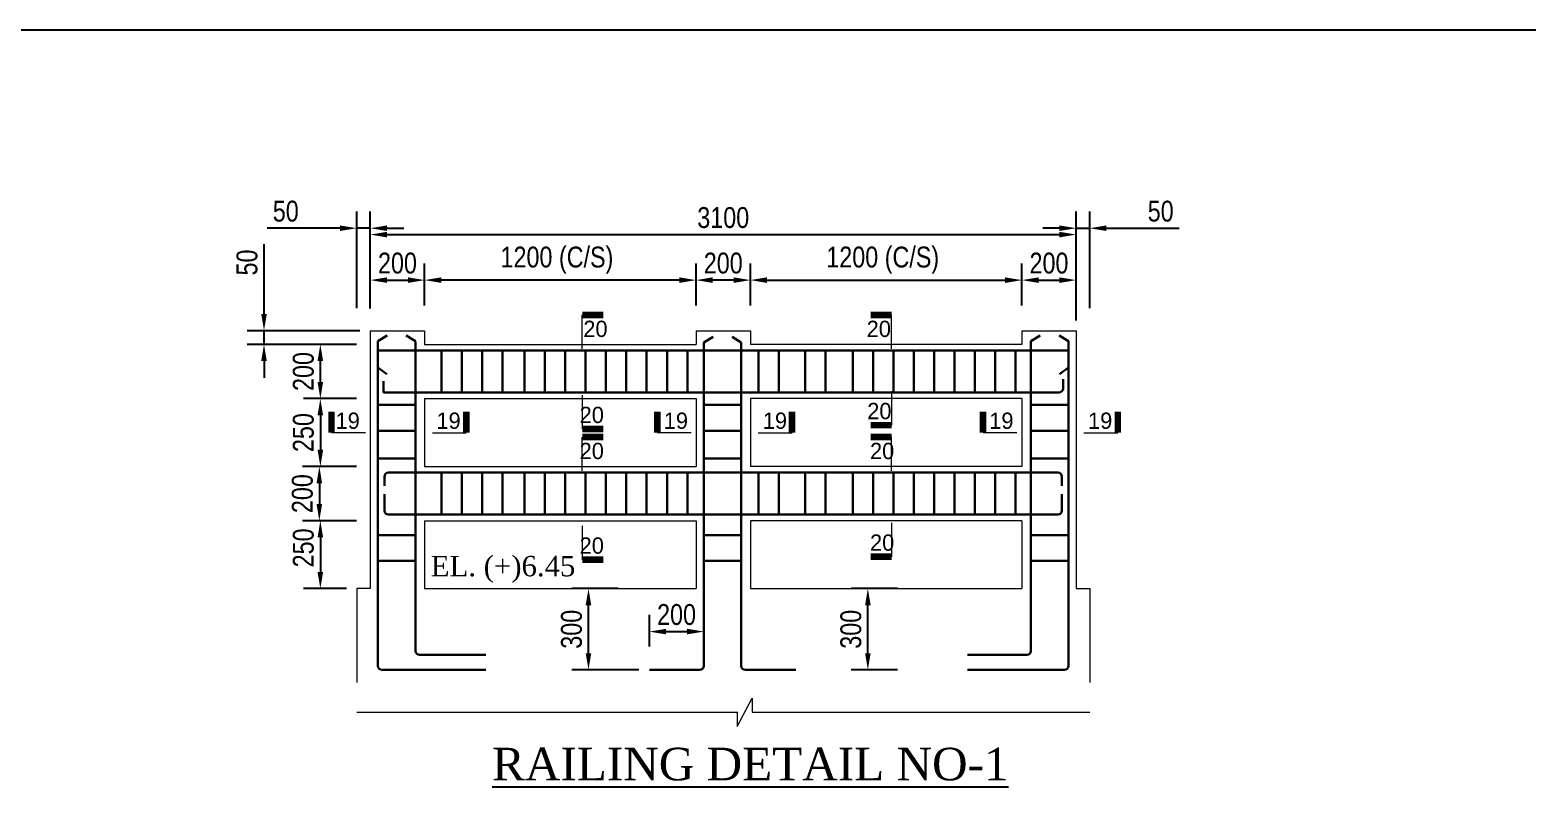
# Model space of a CAD drawing. Extents: x -426260 to 2055400, y -4304674 to -305611.
# Drawn here: x 1138926 to 1146095, y -1905583 to -1901885 of the extents above; entities that cross this region are included whole.
import ezdxf

# ---------------------------------------------------------------- set-up
doc = ezdxf.new("R2010")
doc.units = 0
doc.header["$LTSCALE"] = 300
doc.header["$MEASUREMENT"] = 0
doc.header["$PDMODE"] = 3
doc.linetypes.add('DASHED', pattern=[0.75, 0.5, -0.25])
doc.layers.get('DEFPOINTS').update_dxf_attribs({"linetype": 'CONTINUOUS'})
doc.layers.add('LINE', color=7, linetype='CONTINUOUS')
doc.layers.add('TEXT', color=10, linetype='CONTINUOUS')
doc.layers.add('ROD', color=1, linetype='CONTINUOUS', lineweight=30)
doc.styles.add('DIM', font='isocp3.shx')
doc.styles.add('SH-T2', font='arial.ttf', dxfattribs={"width": 0.8})
doc.dimstyles.new('dim_50', dxfattribs={"dimtxt": 100, "dimasz": 100, "dimexe": 50, "dimexo": 30, "dimgap": 30, "dimtad": 1, "dimdec": 0, "dimzin": 0, "dimdsep": 46, "dimtxsty": 'DIM', "dimcen": 0.09, "dimclrd": 5, "dimclre": 5, "dimclrt": 7, "dimadec": 0, "dimazin": 0, "dimtfac": 1, "dimtdec": 0, "dimtmove": 0, "dimatfit": 3, "dimfxl": 1, "dimtolj": 1, "dimtzin": 0, "dimarcsym": 1})

# ---------------------------------------------------------------- blocks, each defined once
blk = doc.blocks.new('se')
at = {"layer": 'TEXT', "color": 6, "lineweight": 9, "ltscale": 3}
blk.add_lwpolyline([(0, 0, 20, 20, 0), (0, 64.7, 0, 0, 0)], format="xyseb", dxfattribs=at)
blk.add_lwpolyline([(-104.2, 0), (0, 0)], dxfattribs=at)
blk = doc.blocks.new('*D672')
at = {"layer": 'DEFPOINTS', "color": 0, "transparency": 16777216}
for p in [(1140816, -1903083.3), (1140556, -1903254.5), (1140816, -1903254.5)]:
    blk.add_point(p, dxfattribs=at)
at = {"layer": 'LINE', "color": 5, "lineweight": -2, "transparency": 16777216}
for p, q in [((1140556, -1903204.5), (1140556, -1903003.3)), ((1140816, -1903204.5), (1140816, -1903003.3)), ((1140636, -1903083.3), (1140736, -1903083.3))]:
    blk.add_line(p, q, dxfattribs=at)
at = {"layer": 'LINE', "color": 5, "transparency": 16777216}
for points in [[(1140636, -1903070), (1140636, -1903096.7), (1140556, -1903083.3)], [(1140736, -1903070), (1140736, -1903096.7), (1140816, -1903083.3)]]:
    blk.add_solid(points, dxfattribs=at)
at = {"layer": 'LINE', "color": 7, "transparency": 16777216, "insert": (1140686, -1903002.3), "char_height": 100, "attachment_point": 5, "style": 'SH-T2'}
blk.add_mtext('\\A1;200', dxfattribs=at)
blk = doc.blocks.new('*D673')
at = {"layer": 'DEFPOINTS', "color": 0, "transparency": 16777216}
for p in [(1142116, -1903083.3), (1142116, -1903254.5), (1142376, -1903254.5)]:
    blk.add_point(p, dxfattribs=at)
at = {"layer": 'LINE', "color": 5, "lineweight": -2, "transparency": 16777216}
for p, q in [((1142116, -1903204.5), (1142116, -1903003.3)), ((1142376, -1903204.5), (1142376, -1903003.3)), ((1142296, -1903083.3), (1142196, -1903083.3))]:
    blk.add_line(p, q, dxfattribs=at)
at = {"layer": 'LINE', "color": 5, "transparency": 16777216}
for points in [[(1142196, -1903070), (1142196, -1903096.7), (1142116, -1903083.3)], [(1142296, -1903070), (1142296, -1903096.7), (1142376, -1903083.3)]]:
    blk.add_solid(points, dxfattribs=at)
at = {"layer": 'LINE', "color": 7, "transparency": 16777216, "insert": (1142246, -1903002.3), "char_height": 100, "attachment_point": 5, "style": 'SH-T2'}
blk.add_mtext('\\A1;200', dxfattribs=at)
blk = doc.blocks.new('*D674')
at = {"layer": 'DEFPOINTS', "color": 0, "transparency": 16777216}
for p in [(1143936, -1903083.3), (1143676, -1903254.5), (1143936, -1903254.5)]:
    blk.add_point(p, dxfattribs=at)
at = {"layer": 'LINE', "color": 5, "lineweight": -2, "transparency": 16777216}
for p, q in [((1143676, -1903204.5), (1143676, -1903003.3)), ((1143936, -1903204.5), (1143936, -1903003.3)), ((1143756, -1903083.3), (1143856, -1903083.3))]:
    blk.add_line(p, q, dxfattribs=at)
at = {"layer": 'LINE', "color": 5, "transparency": 16777216}
for points in [[(1143756, -1903070), (1143756, -1903096.7), (1143676, -1903083.3)], [(1143856, -1903070), (1143856, -1903096.7), (1143936, -1903083.3)]]:
    blk.add_solid(points, dxfattribs=at)
at = {"layer": 'LINE', "color": 7, "transparency": 16777216, "insert": (1143806, -1903002.3), "char_height": 100, "attachment_point": 5, "style": 'SH-T2'}
blk.add_mtext('\\A1;200', dxfattribs=at)
blk = doc.blocks.new('*D675')
at = {"layer": 'DEFPOINTS', "color": 0, "transparency": 16777216}
for p in [(1140316.6, -1903391.1), (1140540.2, -1903391.1), (1140540.2, -1903651.1)]:
    blk.add_point(p, dxfattribs=at)
at = {"layer": 'LINE', "color": 5, "lineweight": -2, "transparency": 16777216}
for p, q in [((1140490.2, -1903391.1), (1140236.6, -1903391.1)), ((1140316.6, -1903571.1), (1140316.6, -1903471.1)), ((1140490.2, -1903651.1), (1140236.6, -1903651.1))]:
    blk.add_line(p, q, dxfattribs=at)
at = {"layer": 'LINE', "color": 5, "transparency": 16777216}
for points in [[(1140303.3, -1903471.1), (1140329.9, -1903471.1), (1140316.6, -1903391.1)], [(1140303.3, -1903571.1), (1140329.9, -1903571.1), (1140316.6, -1903651.1)]]:
    blk.add_solid(points, dxfattribs=at)
at = {"layer": 'LINE', "color": 7, "transparency": 16777216, "insert": (1140235.6, -1903521.1), "char_height": 100, "attachment_point": 5, "rotation": 90, "style": 'SH-T2'}
blk.add_mtext('\\A1;200', dxfattribs=at)
blk = doc.blocks.new('*D676')
at = {"layer": 'DEFPOINTS', "color": 0, "transparency": 16777216}
for p in [(1140540.2, -1903651.1), (1140316.6, -1903976.1), (1140540.2, -1903976.1)]:
    blk.add_point(p, dxfattribs=at)
at = {"layer": 'LINE', "color": 5, "lineweight": -2, "transparency": 16777216}
for p, q in [((1140490.2, -1903651.1), (1140236.6, -1903651.1)), ((1140316.6, -1903731.1), (1140316.6, -1903896.1)), ((1140490.2, -1903976.1), (1140236.6, -1903976.1))]:
    blk.add_line(p, q, dxfattribs=at)
at = {"layer": 'LINE', "color": 5, "transparency": 16777216}
for points in [[(1140303.3, -1903731.1), (1140329.9, -1903731.1), (1140316.6, -1903651.1)], [(1140303.3, -1903896.1), (1140329.9, -1903896.1), (1140316.6, -1903976.1)]]:
    blk.add_solid(points, dxfattribs=at)
at = {"layer": 'LINE', "color": 7, "transparency": 16777216, "insert": (1140235.6, -1903813.6), "char_height": 100, "attachment_point": 5, "rotation": 90, "style": 'SH-T2'}
blk.add_mtext('\\A1;250', dxfattribs=at)
blk = doc.blocks.new('*D677')
at = {"layer": 'DEFPOINTS', "color": 0, "transparency": 16777216}
for p in [(1140540.2, -1903976.1), (1140311.8, -1904236.1), (1140540.2, -1904236.1)]:
    blk.add_point(p, dxfattribs=at)
at = {"layer": 'LINE', "color": 5, "lineweight": -2, "transparency": 16777216}
for p, q in [((1140490.2, -1903976.1), (1140231.8, -1903976.1)), ((1140311.8, -1904056.1), (1140311.8, -1904156.1)), ((1140490.2, -1904236.1), (1140231.8, -1904236.1))]:
    blk.add_line(p, q, dxfattribs=at)
at = {"layer": 'LINE', "color": 5, "transparency": 16777216}
for points in [[(1140298.5, -1904056.1), (1140325.1, -1904056.1), (1140311.8, -1903976.1)], [(1140298.5, -1904156.1), (1140325.1, -1904156.1), (1140311.8, -1904236.1)]]:
    blk.add_solid(points, dxfattribs=at)
at = {"layer": 'LINE', "color": 7, "transparency": 16777216, "insert": (1140230.7, -1904106.1), "char_height": 100, "attachment_point": 5, "rotation": 90, "style": 'SH-T2'}
blk.add_mtext('\\A1;200', dxfattribs=at)
blk = doc.blocks.new('*D678')
at = {"layer": 'DEFPOINTS', "color": 0, "transparency": 16777216}
for p in [(1140491.8, -1904236.1), (1140316.6, -1904561.1), (1140491.8, -1904561.1)]:
    blk.add_point(p, dxfattribs=at)
at = {"layer": 'LINE', "color": 5, "lineweight": -2, "transparency": 16777216}
for p, q in [((1140441.8, -1904236.1), (1140236.6, -1904236.1)), ((1140316.6, -1904316.1), (1140316.6, -1904481.1)), ((1140441.8, -1904561.1), (1140236.6, -1904561.1))]:
    blk.add_line(p, q, dxfattribs=at)
at = {"layer": 'LINE', "color": 5, "transparency": 16777216}
for points in [[(1140303.3, -1904316.1), (1140329.9, -1904316.1), (1140316.6, -1904236.1)], [(1140303.3, -1904481.1), (1140329.9, -1904481.1), (1140316.6, -1904561.1)]]:
    blk.add_solid(points, dxfattribs=at)
at = {"layer": 'LINE', "color": 7, "transparency": 16777216, "insert": (1140235.6, -1904366.1), "char_height": 100, "attachment_point": 5, "rotation": 90, "style": 'SH-T2'}
blk.add_mtext('\\A1;250', dxfattribs=at)
blk = doc.blocks.new('*D679')
at = {"layer": 'DEFPOINTS', "color": 0, "transparency": 16777216}
for p in [(1141600.7, -1904561.1), (1141793.3, -1904561.1), (1141892.1, -1904950.5)]:
    blk.add_point(p, dxfattribs=at)
at = {"layer": 'LINE', "color": 5, "lineweight": -2, "transparency": 16777216}
for p, q in [((1141743.3, -1904561.1), (1141520.7, -1904561.1)), ((1141600.7, -1904870.5), (1141600.7, -1904641.1)), ((1141842.1, -1904950.5), (1141520.7, -1904950.5))]:
    blk.add_line(p, q, dxfattribs=at)
at = {"layer": 'LINE', "color": 5, "transparency": 16777216}
for points in [[(1141587.3, -1904641.1), (1141614, -1904641.1), (1141600.7, -1904561.1)], [(1141587.3, -1904870.5), (1141614, -1904870.5), (1141600.7, -1904950.5)]]:
    blk.add_solid(points, dxfattribs=at)
at = {"layer": 'LINE', "color": 7, "transparency": 16777216, "insert": (1141519.6, -1904755.8), "char_height": 100, "attachment_point": 5, "rotation": 90, "style": 'SH-T2'}
blk.add_mtext('\\A1;300', dxfattribs=at)
blk = doc.blocks.new('*D680')
at = {"layer": 'DEFPOINTS', "color": 0, "transparency": 16777216}
for p in [(1142938.6, -1904561.1), (1143131.2, -1904561.1), (1143131.2, -1904950.5)]:
    blk.add_point(p, dxfattribs=at)
at = {"layer": 'LINE', "color": 5, "lineweight": -2, "transparency": 16777216}
for p, q in [((1143081.2, -1904561.1), (1142858.6, -1904561.1)), ((1142938.6, -1904870.5), (1142938.6, -1904641.1)), ((1143081.2, -1904950.5), (1142858.6, -1904950.5))]:
    blk.add_line(p, q, dxfattribs=at)
at = {"layer": 'LINE', "color": 5, "transparency": 16777216}
for points in [[(1142925.3, -1904641.1), (1142951.9, -1904641.1), (1142938.6, -1904561.1)], [(1142925.3, -1904870.5), (1142951.9, -1904870.5), (1142938.6, -1904950.5)]]:
    blk.add_solid(points, dxfattribs=at)
at = {"layer": 'LINE', "color": 7, "transparency": 16777216, "insert": (1142857.5, -1904755.8), "char_height": 100, "attachment_point": 5, "rotation": 90, "style": 'SH-T2'}
blk.add_mtext('\\A1;300', dxfattribs=at)
blk = doc.blocks.new('*D681')
at = {"layer": 'DEFPOINTS', "color": 0, "transparency": 16777216}
for p in [(1140556, -1903326.1), (1140046.8, -1903391.1), (1140540.2, -1903391.1)]:
    blk.add_point(p, dxfattribs=at)
at = {"layer": 'LINE', "color": 5, "lineweight": -2, "transparency": 16777216}
for p, q in [((1140046.8, -1903246.1), (1140046.8, -1902911.8)), ((1140506, -1903326.1), (1139966.8, -1903326.1)), ((1140046.8, -1903391.1), (1140046.8, -1903326.1)), ((1140490.2, -1903391.1), (1139966.8, -1903391.1)), ((1140046.8, -1903471.1), (1140046.8, -1903551.1))]:
    blk.add_line(p, q, dxfattribs=at)
at = {"layer": 'LINE', "color": 5, "transparency": 16777216}
for points in [[(1140033.5, -1903246.1), (1140060.2, -1903246.1), (1140046.8, -1903326.1)], [(1140033.5, -1903471.1), (1140060.2, -1903471.1), (1140046.8, -1903391.1)]]:
    blk.add_solid(points, dxfattribs=at)
at = {"layer": 'LINE', "color": 7, "transparency": 16777216, "insert": (1139965.8, -1902998.9), "char_height": 100, "attachment_point": 5, "rotation": 90, "style": 'SH-T2'}
blk.add_mtext('\\A1;50', dxfattribs=at)
blk = doc.blocks.new('*D682')
at = {"layer": 'DEFPOINTS', "color": 0, "transparency": 16777216}
for p in [(1142152.7, -1904766.9), (1141892.1, -1904889), (1142152.7, -1904889)]:
    blk.add_point(p, dxfattribs=at)
at = {"layer": 'LINE', "color": 5, "lineweight": -2, "transparency": 16777216}
for p, q in [((1141892.1, -1904839), (1141892.1, -1904686.9)), ((1142152.7, -1904839), (1142152.7, -1904686.9)), ((1141972.1, -1904766.9), (1142072.7, -1904766.9))]:
    blk.add_line(p, q, dxfattribs=at)
at = {"layer": 'LINE', "color": 5, "transparency": 16777216}
for points in [[(1141972.1, -1904753.6), (1141972.1, -1904780.2), (1141892.1, -1904766.9)], [(1142072.7, -1904753.6), (1142072.7, -1904780.2), (1142152.7, -1904766.9)]]:
    blk.add_solid(points, dxfattribs=at)
at = {"layer": 'LINE', "color": 7, "transparency": 16777216, "insert": (1142022.4, -1904685.8), "char_height": 100, "attachment_point": 5, "style": 'SH-T2'}
blk.add_mtext('\\A1;200', dxfattribs=at)

msp = doc.modelspace()

# ---------------------------------------------------------------- linework, layer by layer
at = {"layer": 'LINE', "color": 5}
for p, q in [((1140491, -1903218.4), (1140491, -1902754.7)), ((1140556, -1903219), (1140556, -1902754.7)), ((1143936, -1903219), (1143936, -1902754.7)), ((1144001, -1903218.4), (1144001, -1902754.7)), ((1140411, -1902834.7), (1140062.7, -1902834.7)), ((1140556, -1902834.7), (1140491, -1902834.7)), ((1140556, -1902903.3), (1140556, -1902785.3)), ((1140636, -1902834.7), (1140716, -1902834.7)), ((1143856, -1902834.7), (1143776, -1902834.7)), ((1143936, -1903276.1), (1143936, -1902785.3)), ((1143936, -1902834.7), (1144001, -1902834.7)), ((1144081, -1902834.7), (1144429.2, -1902834.7)), ((1140636, -1902865.3), (1143856, -1902865.3)), ((1140816, -1903204.5), (1140816, -1903003.3)), ((1142116, -1903204.5), (1142116, -1903003.3)), ((1142376, -1903204.5), (1142376, -1903003.3)), ((1143676, -1903204.5), (1143676, -1903003.3)), ((1142036, -1903083.3), (1140896, -1903083.3)), ((1142456, -1903083.3), (1143596, -1903083.3))]:
    msp.add_line(p, q, dxfattribs=at)
at = {"layer": 'LINE', "lineweight": 9}
for p, q in [((1140556, -1903326.1), (1140556, -1904561.1)), ((1140816, -1903391.1), (1142116, -1903391.1)), ((1143676, -1903391.1), (1142376, -1903391.1)), ((1143936, -1903391.1), (1143936, -1904561.1)), ((1140816, -1903651.1), (1142116, -1903651.1)), ((1140816, -1903651.1), (1140816, -1903976.1)), ((1142116, -1903651.1), (1142116, -1903976.1)), ((1143676, -1903651.1), (1142376, -1903651.1)), ((1142376, -1903651.1), (1142376, -1903976.1)), ((1143676, -1903651.1), (1143676, -1903976.1)), ((1140816, -1903976.1), (1142116, -1903976.1)), ((1143676, -1903976.1), (1142376, -1903976.1)), ((1140816, -1904236.1), (1142116, -1904236.1)), ((1140816, -1904236.1), (1140816, -1904561.1)), ((1142116, -1904236.1), (1142116, -1904561.1)), ((1143676, -1904236.1), (1142376, -1904236.1)), ((1142376, -1904236.1), (1142376, -1904561.1)), ((1143676, -1904236.1), (1143676, -1904561.1)), ((1140816, -1904561.1), (1142116, -1904561.1)), ((1142376, -1904561.1), (1143676, -1904561.1))]:
    msp.add_line(p, q, dxfattribs=at)
at = {"layer": 'LINE', "linetype": 'DASHED', "lineweight": 9, "ltscale": 3}
for p, q in [((1140816, -1903326.1), (1140816, -1903391.1)), ((1142116, -1903326.1), (1142116, -1903391.1)), ((1142376, -1903326.1), (1142376, -1903391.1)), ((1143676, -1903326.1), (1143676, -1903391.1)), ((1143936, -1903326.1), (1143936, -1903391.1)), ((1140491, -1904561.1), (1140491, -1905152.8)), ((1144001, -1904561.1), (1144001, -1905152.8))]:
    msp.add_line(p, q, dxfattribs=at)
at = {"layer": 'LINE', "lineweight": 15}
for p, q in [((1142313.1, -1905221.7), (1142385.1, -1905086.4)), ((1142385.1, -1905086.4), (1142385.1, -1905152.8)), ((1140491, -1905152.8), (1141461.2, -1905152.8)), ((1141461.2, -1905152.8), (1142313.1, -1905152.8)), ((1142313.1, -1905151.5), (1142313.1, -1905221.7)), ((1142385.1, -1905152.8), (1143784.1, -1905152.8)), ((1143630.6, -1905152.8), (1144001, -1905152.8))]:
    msp.add_line(p, q, dxfattribs=at)
at = {"layer": 'LINE'}
msp.add_lwpolyline([(1153825.9, -1922287.7), (1124973.6, -1922287.7), (1124973.6, -1901884.9), (1153825.9, -1901884.9)], close=True, dxfattribs=at)
at = {"layer": 'LINE', "linetype": 'DASHED', "lineweight": 9, "ltscale": 3}
for points in [[(1140556, -1903326.1), (1140816, -1903326.1)], [(1142116, -1903326.1), (1142376, -1903326.1)], [(1143676, -1903326.1), (1143936, -1903326.1)], [(1140556, -1904561.1), (1140491, -1904561.1)], [(1143936, -1904561.1), (1144001, -1904561.1)]]:
    msp.add_lwpolyline(points, dxfattribs=at)
at = {"layer": 'LINE', "color": 5}
for points in [[(1140411, -1902821.4), (1140411, -1902848), (1140491, -1902834.7)], [(1140636, -1902821.4), (1140636, -1902848), (1140556, -1902834.7)], [(1143856, -1902821.4), (1143856, -1902848), (1143936, -1902834.7)], [(1144081, -1902821.4), (1144081, -1902848), (1144001, -1902834.7)], [(1140636, -1902852), (1140636, -1902878.7), (1140556, -1902865.3)], [(1143856, -1902852), (1143856, -1902878.7), (1143936, -1902865.3)], [(1140896, -1903070), (1140896, -1903096.7), (1140816, -1903083.3)], [(1142036, -1903070), (1142036, -1903096.7), (1142116, -1903083.3)], [(1142456, -1903070), (1142456, -1903096.7), (1142376, -1903083.3)], [(1143596, -1903070), (1143596, -1903096.7), (1143676, -1903083.3)]]:
    msp.add_solid(points, dxfattribs=at)
at = {"layer": 'ROD'}
for p, q in [((1140592.7, -1903567.4), (1140592.7, -1903375.7)), ((1140772.5, -1903376.9), (1140772.5, -1904859.1)), ((1142152.7, -1904931), (1142152.7, -1903381.5)), ((1142152.7, -1903381.5), (1142152.7, -1903472.8)), ((1142332.5, -1903381.5), (1142332.5, -1904931)), ((1143719.4, -1903375.7), (1143719.4, -1904859.1)), ((1140592.7, -1903420.5), (1143899.2, -1903420.5)), ((1140592.7, -1904931), (1140592.7, -1903440)), ((1140746.7, -1903420.5), (1140723.9, -1903420.5)), ((1140896.9, -1903621.7), (1140896.9, -1903420.5)), ((1140994.4, -1903621.7), (1140994.4, -1903420.5)), ((1141091.9, -1903621.7), (1141091.9, -1903420.5)), ((1141189.4, -1903621.7), (1141189.4, -1903420.5)), ((1141294.2, -1903621.7), (1141294.2, -1903420.5)), ((1141391.7, -1903621.7), (1141391.7, -1903420.5)), ((1141489.2, -1903621.7), (1141489.2, -1903420.5)), ((1141586.7, -1903621.7), (1141586.7, -1903420.5)), ((1141684.2, -1903621.7), (1141684.2, -1903420.5)), ((1141781.7, -1903621.7), (1141781.7, -1903420.5)), ((1141879.2, -1903621.7), (1141879.2, -1903420.5)), ((1141976.7, -1903621.7), (1141976.7, -1903420.5)), ((1142074.2, -1903621.7), (1142074.2, -1903420.5)), ((1143879.7, -1903420.5), (1142246, -1903420.5)), ((1142414.4, -1903621.7), (1142414.4, -1903420.5)), ((1142511.9, -1903621.7), (1142511.9, -1903420.5)), ((1142638.6, -1903621.7), (1142638.6, -1903420.5)), ((1142736.1, -1903621.7), (1142736.1, -1903420.5)), ((1142866.1, -1903621.7), (1142866.1, -1903420.5)), ((1142963.6, -1903621.7), (1142963.6, -1903420.5)), ((1143061.1, -1903621.7), (1143061.1, -1903420.5)), ((1143158.6, -1903621.7), (1143158.6, -1903420.5)), ((1143256.1, -1903621.7), (1143256.1, -1903420.5)), ((1143353.6, -1903621.7), (1143353.6, -1903420.5)), ((1143451.1, -1903621.7), (1143451.1, -1903420.5)), ((1143548.6, -1903621.7), (1143548.6, -1903420.5)), ((1143646.1, -1903621.7), (1143646.1, -1903420.5)), ((1143899.2, -1903567.4), (1143899.2, -1903440)), ((1143899.2, -1904931), (1143899.2, -1903462.4)), ((1143873.2, -1903602.2), (1143873.2, -1903557)), ((1140618.7, -1903621.7), (1140618.7, -1903567.1)), ((1140618.7, -1903621.7), (1143853.7, -1903621.7)), ((1143853.7, -1903621.7), (1142246, -1903621.7)), ((1140592.7, -1903681.4), (1140772.5, -1903681.4)), ((1142152.7, -1903681.4), (1142272, -1903681.4)), ((1142220, -1903681.4), (1142332.5, -1903681.4)), ((1143899.2, -1903681.4), (1143719.4, -1903681.4)), ((1140592.7, -1903804.5), (1140772.5, -1903804.5)), ((1142152.7, -1903804.5), (1142272, -1903804.5)), ((1142220, -1903804.5), (1142332.5, -1903804.5)), ((1143899.2, -1903804.5), (1143719.4, -1903804.5)), ((1140592.7, -1903937.9), (1140772.5, -1903937.9)), ((1142152.7, -1903937.9), (1142272, -1903937.9)), ((1142220, -1903937.9), (1142332.5, -1903937.9)), ((1143899.2, -1903937.9), (1143719.4, -1903937.9)), ((1140623.7, -1904025), (1140623.7, -1904069)), ((1140643.2, -1904005.5), (1143848.7, -1904005.5)), ((1140896.9, -1904206.7), (1140896.9, -1904005.5)), ((1140994.4, -1904206.7), (1140994.4, -1904005.5)), ((1141091.9, -1904206.7), (1141091.9, -1904005.5)), ((1141189.4, -1904206.7), (1141189.4, -1904005.5)), ((1141294.2, -1904206.7), (1141294.2, -1904005.5)), ((1141391.7, -1904206.7), (1141391.7, -1904005.5)), ((1141489.2, -1904206.7), (1141489.2, -1904005.5)), ((1141586.7, -1904206.7), (1141586.7, -1904005.5)), ((1141684.2, -1904206.7), (1141684.2, -1904005.5)), ((1141781.7, -1904206.7), (1141781.7, -1904005.5)), ((1141879.2, -1904206.7), (1141879.2, -1904005.5)), ((1141976.7, -1904206.7), (1141976.7, -1904005.5)), ((1142074.2, -1904206.7), (1142074.2, -1904005.5)), ((1142414.4, -1904206.7), (1142414.4, -1904005.5)), ((1142511.9, -1904206.7), (1142511.9, -1904005.5)), ((1142638.6, -1904206.7), (1142638.6, -1904005.5)), ((1142736.1, -1904206.7), (1142736.1, -1904005.5)), ((1142866.1, -1904206.7), (1142866.1, -1904005.5)), ((1142963.6, -1904206.7), (1142963.6, -1904005.5)), ((1143061.1, -1904206.7), (1143061.1, -1904005.5)), ((1143158.6, -1904206.7), (1143158.6, -1904005.5)), ((1143256.1, -1904206.7), (1143256.1, -1904005.5)), ((1143353.6, -1904206.7), (1143353.6, -1904005.5)), ((1143451.1, -1904206.7), (1143451.1, -1904005.5)), ((1143548.6, -1904206.7), (1143548.6, -1904005.5)), ((1143646.1, -1904206.7), (1143646.1, -1904005.5)), ((1143868.2, -1904025), (1143868.2, -1904069)), ((1140623.7, -1904108.2), (1140623.7, -1904187.2)), ((1143868.2, -1904108.2), (1143868.2, -1904187.2)), ((1140643.2, -1904206.7), (1143848.7, -1904206.7)), ((1140592.7, -1904304.4), (1140772.5, -1904304.4)), ((1142152.7, -1904304.4), (1142272, -1904304.4)), ((1142220, -1904304.4), (1142332.5, -1904304.4)), ((1143899.2, -1904304.4), (1143719.4, -1904304.4)), ((1140592.7, -1904427.5), (1140772.5, -1904427.5)), ((1142152.7, -1904427.5), (1142272, -1904427.5)), ((1142220, -1904427.5), (1142332.5, -1904427.5)), ((1143899.2, -1904427.5), (1143719.4, -1904427.5)), ((1140792, -1904878.6), (1141108.6, -1904878.6)), ((1143699.9, -1904878.6), (1143416.3, -1904878.6)), ((1140612.2, -1904950.5), (1141108.6, -1904950.5)), ((1141892.1, -1904950.5), (1142133.2, -1904950.5)), ((1142593.1, -1904950.5), (1142352, -1904950.5)), ((1143879.7, -1904950.5), (1143416.3, -1904950.5))]:
    msp.add_line(p, q, dxfattribs=at)
for points in [[(1140592.7, -1903375.7), (1140637.1, -1903348.8)], [(1140772.5, -1903375.7), (1140728.2, -1903348.8)], [(1142152.7, -1903381.5), (1142197.1, -1903354.7)], [(1142332.5, -1903381.5), (1142288.2, -1903354.7)], [(1143719.4, -1903375.7), (1143763.7, -1903348.8)], [(1143899.2, -1903375.7), (1143854.8, -1903348.8)], [(1143899.2, -1903375.7), (1143899.2, -1903501.9), (1143857, -1903534.4)], [(1140592.7, -1903420.5), (1140592.7, -1903501.9), (1140634.9, -1903534.4)]]:
    msp.add_lwpolyline(points, dxfattribs=at)
for centre, start, end in [((1143853.7, -1903602.2), 270, 0), ((1140643.2, -1904025), 90, 180), ((1143848.7, -1904025), 0, 90), ((1140643.2, -1904187.2), 180, 270), ((1143848.7, -1904187.2), 270, 0), ((1140792, -1904859.1), 180, 270), ((1143699.9, -1904859.1), 270, 0), ((1140612.2, -1904931), 180, 270), ((1142133.2, -1904931), 270, 0), ((1142352, -1904931), 180, 270), ((1143879.7, -1904931), 270, 0)]:
    msp.add_arc(centre, 19.5, start, end, dxfattribs=at)

# ---------------------------------------------------------------- block references
at = {"layer": 'TEXT', "linetype": 'DASHED', "lineweight": 9, "yscale": 1.560000000055879, "zscale": 1.56}
for p, xscale, rotation in [((1141570.9, -1903250.1), -1.560000000055879, 270), ((1143052.5, -1903250.1), 1.560000000055879, 90), ((1143052.5, -1903778.2), -1.560000000055879, 90), ((1141570.9, -1903796.7), 1.560000000055879, 270), ((1141570.9, -1903835.1), -1.560000000055879, 270), ((1143052.5, -1903835.1), 1.560000000055879, 90), ((1141570.9, -1904422.4), 1.560000000055879, 270), ((1143052.5, -1904408.3), -1.560000000055879, 90)]:
    msp.add_blockref('se', p, dxfattribs=dict(at, xscale=xscale, rotation=rotation))
for p, xscale in [((1140370.1, -1903814.1), -1.560000000055879), ((1141015.7, -1903814.1), 1.560000000055879), ((1141930.1, -1903814.1), -1.560000000055879), ((1142575.7, -1903814.1), 1.560000000055879), ((1143490.1, -1903814.1), -1.560000000055879), ((1144135.7, -1903814.1), 1.560000000055879)]:
    msp.add_blockref('se', p, dxfattribs=dict(at, xscale=xscale))

# ---------------------------------------------------------------- texts
at = {"layer": 'LINE', "color": 7, "char_height": 100, "attachment_point": 5, "style": 'SH-T2'}
for s, insert in [('\\A1;50', (1140151, -1902753.6)), ('\\A1;3100', (1142246, -1902784.3)), ('\\A1;50', (1144340.9, -1902753.6)), ('\\A1;1200 (C/S)', (1141449.7, -1902987.8)), ('\\A1;1200 (C/S)', (1143009.7, -1902987.8))]:
    msp.add_mtext(s, dxfattribs=dict(at, insert=insert))
at = {"layer": 'LINE', "color": 4, "insert": (1141191.6, -1904469.1), "char_height": 97.5, "attachment_point": 5}
msp.add_mtext('{\\fTimes New Roman|b0|i0|c0|p18;\\C0;EL. (+)6.45}', dxfattribs=at)
at = {"layer": 'TEXT', "insert": (1141634, -1903317.3), "char_height": 78, "width": 158.904, "attachment_point": 5}
msp.add_mtext('20', dxfattribs=at)
at = {"layer": 'TEXT', "char_height": 78, "attachment_point": 5}
for s, insert in [('20 ', (1142990.9, -1903317.3)), ('20 ', (1141616.4, -1903729.5)), ('20 ', (1142993.8, -1903711)), ('19 ', (1140447.6, -1903757.3)), ('19 ', (1140930.6, -1903757.3)), ('19 ', (1142019.2, -1903757.3)), ('19 ', (1142493.4, -1903757.3)), ('19 ', (1143578.1, -1903757.3)), ('19 ', (1144051.1, -1903757.3)), ('20 ', (1141616.4, -1903902.3)), ('20 ', (1143007, -1903902.3)), ('20 ', (1141616.4, -1904355.3)), ('20 ', (1143007, -1904341.1))]:
    msp.add_mtext(s, dxfattribs=dict(at, insert=insert))
at = {"layer": 'TEXT', "color": 4, "insert": (1141139, -1905402.5), "char_height": 97.5, "width": 2573.477, "attachment_point": 4, "line_spacing_factor": 0.64}
msp.add_mtext('{\\fTimes New Roman|b0|i0|c0|p18;\\H1.6x;\\L\\C6;RAILING DETAIL NO-1 }', dxfattribs=at)

# ---------------------------------------------------------------- dimensions: what is measured, and where the dimension line sits
at = {"layer": 'LINE', "color": 0}
for base, p1, p2, angle, text, picture, middle in [((1140046.8, -1903391.1), (1140556, -1903326.1), (1140540.2, -1903391.1), 270, '50', '*D681', (1140046.8, -1902998.9)), ((1142116, -1903083.3), (1142376, -1903254.5), (1142116, -1903254.5), 180, '200', '*D673', (1142246, -1903083.3)), ((1140316.6, -1903391.1), (1140540.2, -1903651.1), (1140540.2, -1903391.1), 90, '200', '*D675', (1140316.6, -1903521.1)), ((1140311.8, -1904236.1), (1140540.2, -1903976.1), (1140540.2, -1904236.1), 90, '200', '*D677', (1140311.8, -1904106.1)), ((1140316.6, -1904561.1), (1140491.8, -1904236.1), (1140491.8, -1904561.1), 90, '250', '*D678', (1140316.6, -1904366.1))]:
    dim = msp.add_linear_dim(base=base, p1=p1, p2=p2, angle=angle, text=text, dimstyle='dim_50', override={"dimasz": 80, "dimexe": 80, "dimexo": 50, "dimtxsty": 'SH-T2'}, dxfattribs=at)
    dim.commit()
    dim.dimension.update_dxf_attribs({"geometry": picture, "text_midpoint": middle, "dimtype": 160})
for base, p1, p2, picture, middle in [((1140816, -1903083.3), (1140556, -1903254.5), (1140816, -1903254.5), '*D672', (1140686, -1903083.3)), ((1143936, -1903083.3), (1143676, -1903254.5), (1143936, -1903254.5), '*D674', (1143806, -1903083.3))]:
    dim = msp.add_linear_dim(base=base, p1=p1, p2=p2, text='200', dimstyle='dim_50', override={"dimasz": 80, "dimexe": 80, "dimexo": 50, "dimtxsty": 'SH-T2'}, dxfattribs=at)
    dim.commit()
    dim.dimension.update_dxf_attribs({"geometry": picture, "text_midpoint": middle, "dimtype": 160})
for base, p1, p2, text, picture, middle in [((1140316.6, -1903976.1), (1140540.2, -1903651.1), (1140540.2, -1903976.1), '250', '*D676', (1140235.6, -1903813.6)), ((1141600.7, -1904561.1), (1141892.1, -1904950.5), (1141793.3, -1904561.1), '300', '*D679', (1141519.6, -1904755.8)), ((1142938.6, -1904561.1), (1143131.2, -1904950.5), (1143131.2, -1904561.1), '300', '*D680', (1142857.5, -1904755.8))]:
    dim = msp.add_linear_dim(base=base, p1=p1, p2=p2, angle=90, text=text, dimstyle='dim_50', override={"dimasz": 80, "dimexe": 80, "dimexo": 50, "dimtxsty": 'SH-T2'}, dxfattribs=at)
    dim.commit()
    dim.dimension.update_dxf_attribs({"geometry": picture, "text_midpoint": middle})
dim = msp.add_linear_dim(base=(1142152.7, -1904766.9), p1=(1141892.1, -1904889), p2=(1142152.7, -1904889), text='200', dimstyle='dim_50', override={"dimasz": 80, "dimexe": 80, "dimexo": 50, "dimtxsty": 'SH-T2'}, dxfattribs=at)
dim.commit()
dim.dimension.update_dxf_attribs({"geometry": '*D682', "text_midpoint": (1142022.4, -1904685.8)})

doc.saveas('drawing.dxf')
